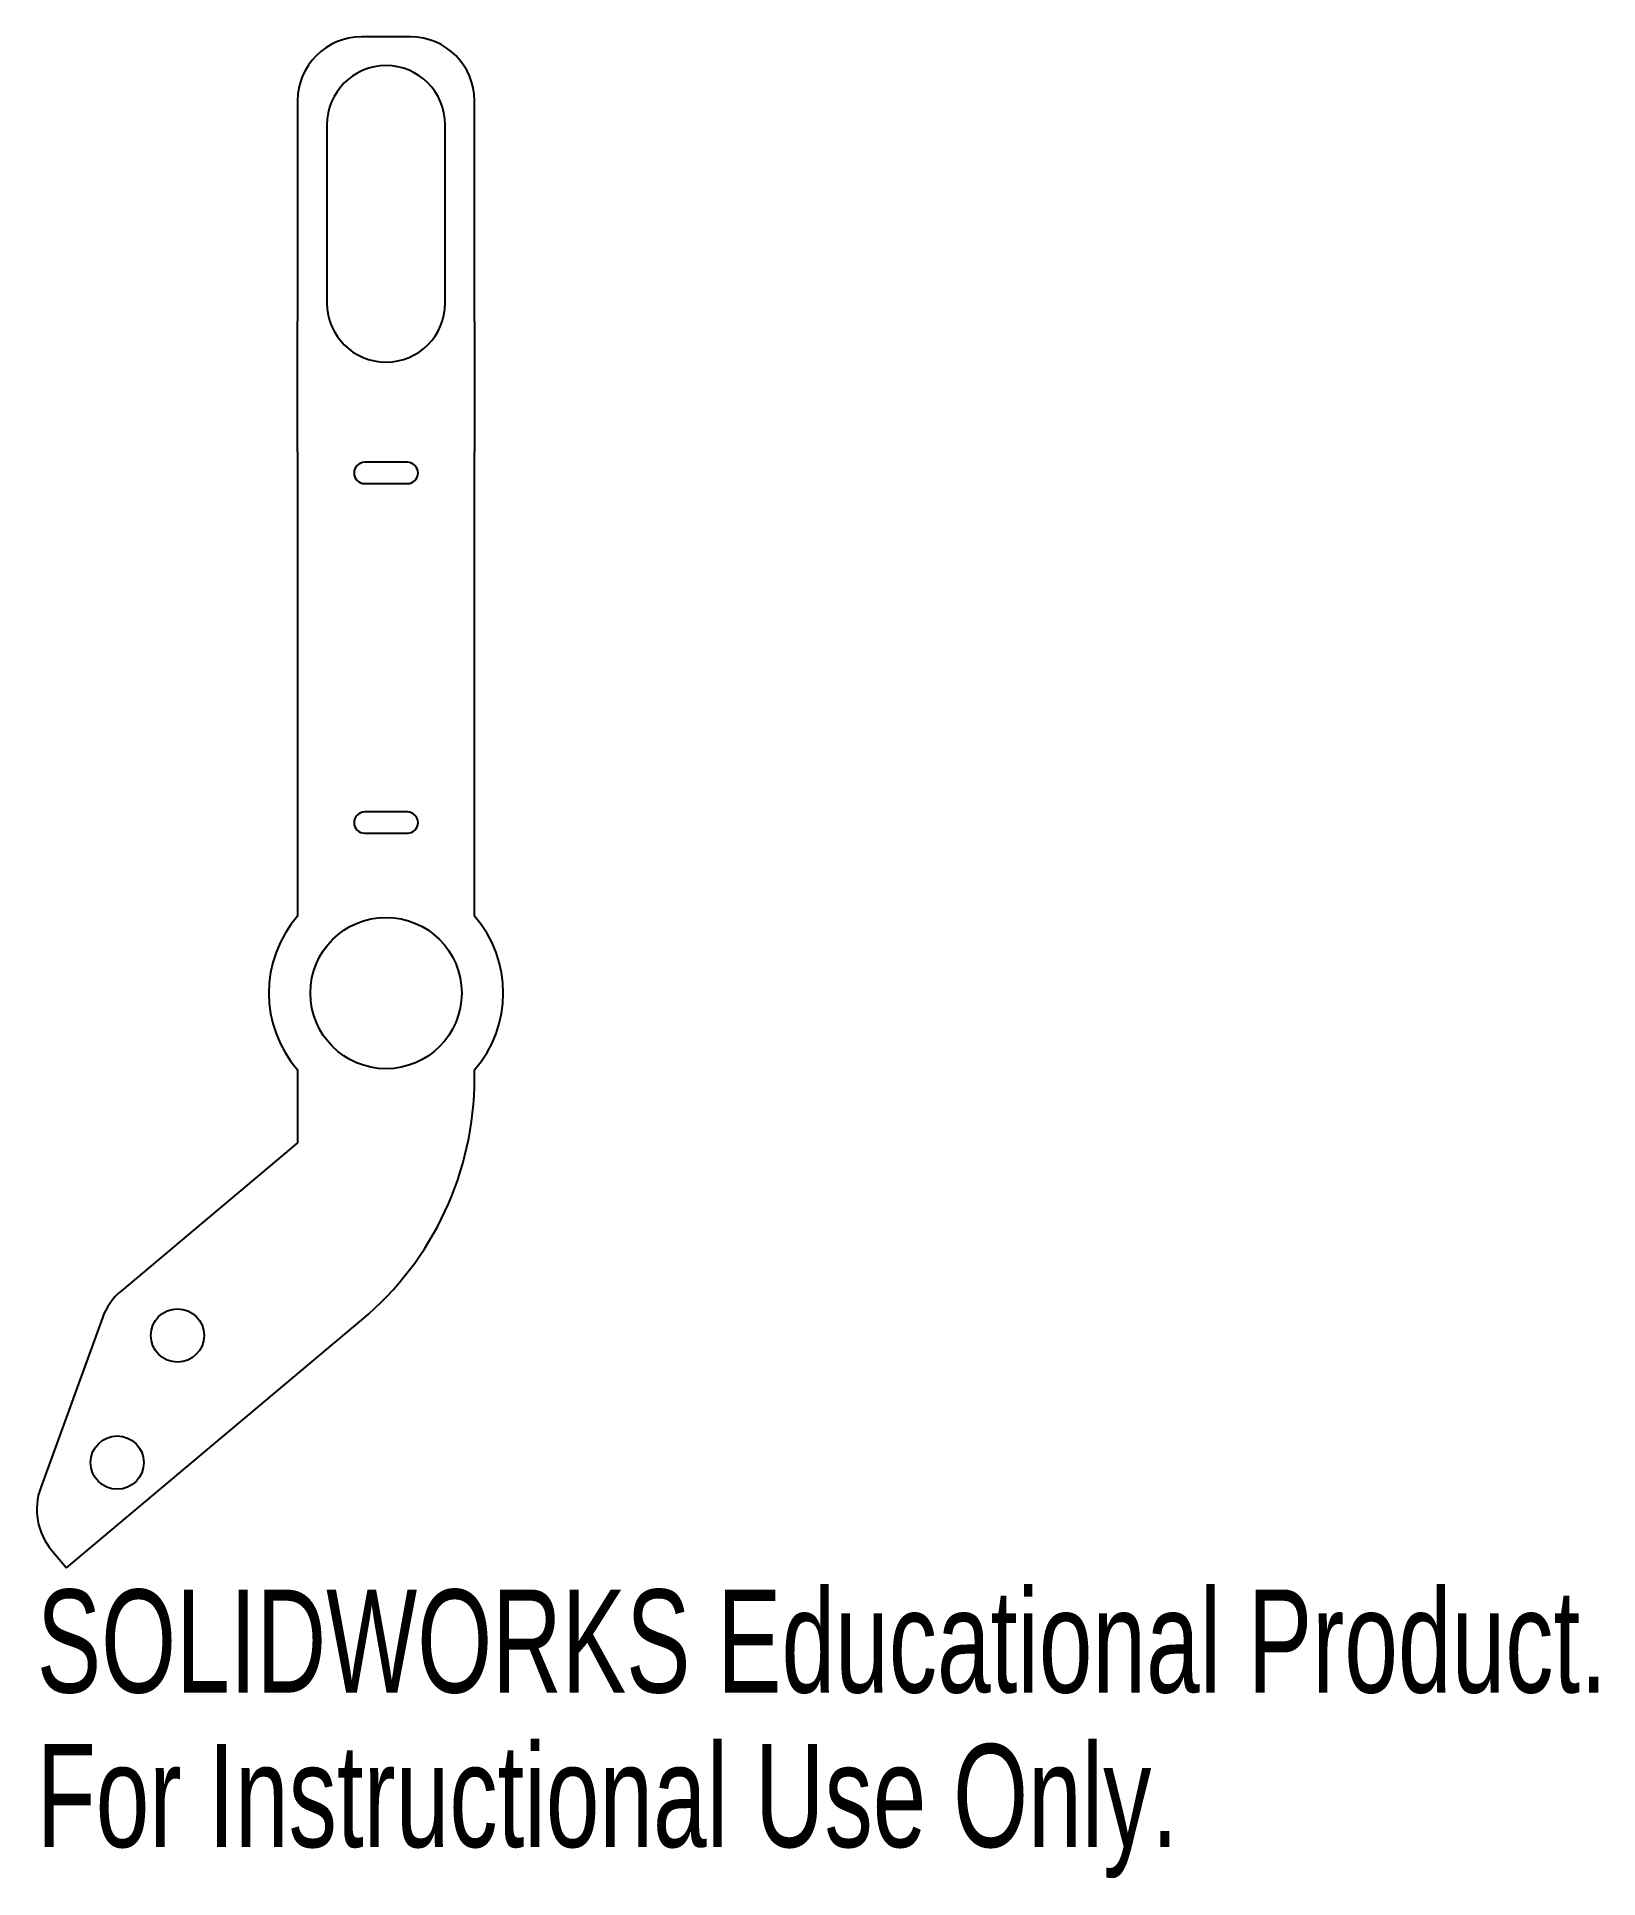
# Model space of a CAD drawing. Header units: millimetres. Extents: x 10.1 to 83.3, y -11.5 to 74.9.
import ezdxf

# ---------------------------------------------------------------- set-up
doc = ezdxf.new("R2010")
doc.units = ezdxf.units.MM
doc.styles.add('SLDTEXTSTYLE0', font='TXT', dxfattribs={"width": 0.7})

msp = doc.modelspace()

# ---------------------------------------------------------------- linework, layer by layer
at = {"color": 7, "linetype": 'Continuous', "lineweight": 25}
for p, q in [((27.592, 74.864), (25.292, 74.864)), ((22.292, 71.864), (22.292, 62.082)), ((30.592, 62.082), (30.592, 71.864)), ((23.667, 70.739), (23.667, 62.377)), ((29.217, 62.377), (29.217, 70.739)), ((22.292, 62.082), (22.289, 61.522)), ((22.292, 55.396), (22.289, 61.522)), ((30.596, 61.522), (30.592, 62.082)), ((30.596, 61.522), (30.592, 55.396)), ((22.292, 55.396), (22.292, 33.609)), ((30.592, 33.609), (30.592, 55.396)), ((27.442, 54.901), (25.442, 54.901)), ((25.442, 53.901), (27.442, 53.901)), ((27.442, 38.5), (25.442, 38.5)), ((25.442, 37.5), (27.442, 37.5)), ((22.292, 26.391), (22.292, 22.974)), ((30.592, 26), (30.592, 26.391)), ((22.292, 22.974), (14.02, 16.033)), ((13.13, 14.761), (10.235, 6.807)), ((11.442, 3.035), (25.309, 14.671)), ((10.756, 3.853), (11.442, 3.035))]:
    msp.add_line(p, q, dxfattribs=at)
for centre, radius in [((26.442, 30), 3.55), ((16.655, 13.936), 1.25), ((13.826, 7.972), 1.25)]:
    msp.add_circle(centre, radius, dxfattribs=at)
for centre, radius, start, end in [((25.292, 71.864), 3, 90, 180), ((27.592, 71.864), 3, 0, 90), ((26.442, 70.739), 2.775, 0, 180), ((26.442, 62.377), 2.775, 180, 0), ((25.442, 54.401), 0.5, 90, 270), ((27.442, 54.401), 0.5, 270, 90), ((25.442, 38), 0.5, 90, 270), ((27.442, 38), 0.5, 270, 90), ((26.442, 30), 5.5, 138.98567, 221.01433), ((26.442, 30), 5.5, 318.98567, 41.01433), ((15.803, 26), 14.789, 310, 0), ((15.949, 13.735), 3, 130, 160), ((13.054, 5.781), 3, 160, 220)]:
    msp.add_arc(centre, radius, start, end, dxfattribs=at)

# ---------------------------------------------------------------- texts
at = {"color": 7, "linetype": 'Continuous', "char_height": 4.83362, "attachment_point": 1, "style": 'SLDTEXTSTYLE0'}
for s, insert in [('SOLIDWORKS Educational Product.', (10.054, 2.015)), ('For Instructional Use Only.', (10.054, -5.235))]:
    msp.add_mtext(s, dxfattribs=dict(at, insert=insert))

doc.saveas('drawing.dxf')
